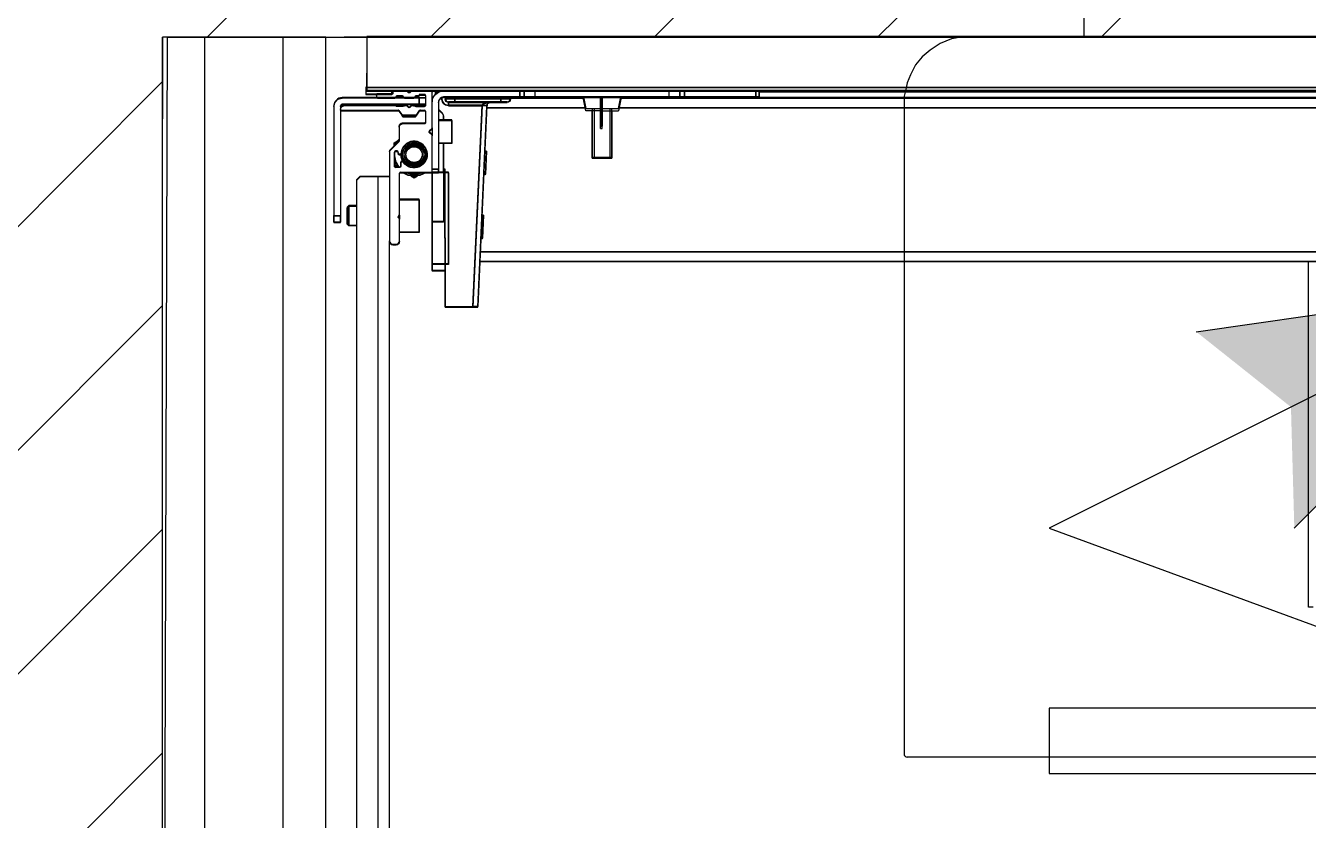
# Model space of a CAD drawing. Header units: centimetres. Extents: x 2811 to 13089, y 820 to 6224.
# Drawn here: x 11072.21 to 11111.44, y 3091.2 to 3115.48 of the extents above; entities that cross this region are included whole.
import ezdxf

# ---------------------------------------------------------------- set-up
doc = ezdxf.new("R2010")
doc.units = ezdxf.units.CM
doc.linetypes.add('VW-01', pattern=[0.41656, 0.20828, -0.20828])
for name, color, linetype in [('B Aménagement intérieur', 252, 'Continuous'), ('B Faux plafonds', 252, 'Continuous'), ('B Faux plafonds_Hatch', 252, 'Continuous'), ('B Général', 252, 'Continuous'), ('C ANNOTATIONS-prestations', 252, 'Continuous'), ('D SURFACES-shab', 252, 'Continuous'), ('F REMPLISSAGE-vert clair', 252, 'Continuous'), ('F REMPLISSAGE-vert foncé', 252, 'Continuous'), ('MTI900_Alu', 252, 'Continuous'), ('prlm-CHAUFF', 4, 'Continuous')]:
    doc.layers.add(name, color=color, linetype=linetype)
doc.layers.add('prlm-ELEC-CFO', color=1, linetype='Continuous', lineweight=25)
doc.layers.get('prlm-CHAUFF').off()
pattern_1 = [(45, (0, 0.2205), (-3.5277778, 3.3072917), [])]

# ---------------------------------------------------------------- blocks, each defined once
blk = doc.blocks.new('G 100_80')
at = {"layer": 'B Général', "linetype": 'Continuous'}
blk.add_line((48.52, 43.75), (48.52, -43.75), dxfattribs=at)
at = {"layer": 'B Général', "linetype": 'Continuous', "flags": 128}
blk.add_lwpolyline([(9.5, -45), (9.5, 45), (48.52, 45), (48.52, -45)], close=True, dxfattribs=at)
at = {"layer": 'C ANNOTATIONS-prestations'}
for p, q in [((43.05, 44.75), (42.85, 44.75)), ((42.85, 44.75), (42.85, 44.55)), ((46.4, 44.75), (43.05, 44.75)), ((43.05, 44.55), (43.05, 44.75)), ((42.75, 44.3), (42.8, 44.35)), ((42.8, 44.35), (43.3, 44.35)), ((42.85, 44.55), (43.05, 44.55)), ((46.4, 44.55), (43.05, 44.55)), ((43.3, 44.35), (43.35, 44.3)), ((46.27, 44.52), (46.27, 42.791)), ((46.32, 44.55), (46.3, 44.55)), ((46.42, 42.855), (46.42, 44.45)), ((46.45, 42.15), (46.45, 44.5)), ((46.65, 42.15), (46.65, 44.5)), ((13.65, 44.05), (44.15, 44.05)), ((43.35, 44.3), (42.75, 44.3)), ((42.75, 44.05), (42.75, 44.3)), ((43.35, 44.3), (43.35, 44.05)), ((44.15, 44.05), (44.25, 43.95)), ((44.25, 43.4), (44.25, 43.95)), ((46.97, 43.78), (46.77, 43.78)), ((46.77, 43.78), (46.77, 42.98)), ((46.87, 43.75), (46.87, -43.75)), ((46.97, 43.75), (46.87, 43.75)), ((46.97, 43.75), (46.97, 43.78)), ((46.97, -43.75), (46.97, 43.75)), ((46.97, 43.75), (47.42, 43.75)), ((48.52, 43.75), (47.42, 43.75)), ((13.55, 43.4), (44.25, 43.4)), ((44.25, 43.05), (44.25, 43.4)), ((46.65, 43.42), (46.65, 42.885)), ((46.74, 43.45), (46.68, 43.45)), ((46.77, 42.98), (46.77, 43.42)), ((15.5, 43.05), (42.27, 43.05)), ((42.17, 42.95), (42.17, 42.85)), ((45.028, 43.05), (42.27, 43.05)), ((42.979, 42.759), (42.999, 42.779)), ((43.041, 42.779), (43.061, 42.759)), ((44.566, 42.9), (44.54, 42.854)), ((44.54, 42.74), (44.54, 42.87)), ((44.57, 42.9), (44.99, 42.9)), ((44.99, 42.79), (44.95, 42.79)), ((45.02, 42.87), (45.02, 42.82)), ((45.321, 42.769), (45.049, 43.041)), ((45.27, 42.906), (45.184, 42.906)), ((45.328, 42.806), (45.27, 42.906)), ((46.257, 42.766), (46.133, 42.679)), ((46.4, 42.653), (46.4, 42.827)), ((46.7, 42.826), (46.7, 42.654)), ((46.77, 42.98), (46.87, 42.98)), ((46.84, 42.95), (46.8, 42.95)), ((42.27, 42.75), (42.958, 42.75)), ((42.55, 42.15), (42.55, 42.75)), ((43.082, 42.75), (42.958, 42.75)), ((43.082, 42.75), (44.34, 42.75)), ((43.55, 42.75), (43.55, 42.15)), ((44.278, 42.4), (44.22, 42.3)), ((44.37, 42.72), (44.37, 41.78)), ((44.68, 42.71), (44.57, 42.71)), ((44.71, 42.657), (44.71, 42.68)), ((44.92, 42.76), (44.92, 42.729)), ((45.77, 42.76), (45.342, 42.76)), ((45.87, 41.98), (45.87, 42.66)), ((46.07, 42.63), (46.09, 42.65)), ((46.07, 42.27), (46.07, 42.63)), ((46.07, 42.607), (46.12, 42.607)), ((46.09, 42.25), (46.09, 42.65)), ((46.09, 42.65), (46.12, 42.65)), ((46.12, 42.654), (46.12, 42.246)), ((46.371, 42.471), (46.42, 42.521)), ((46.42, 42.379), (46.371, 42.429)), ((46.4, 42.65), (46.45, 42.65)), ((46.4, 42.607), (46.45, 42.607)), ((46.42, 42.521), (46.42, 42.625)), ((46.42, 42.28), (46.42, 42.379)), ((46.65, 42.595), (46.65, 42.31)), ((46.661, 42.651), (46.7, 42.69)), ((46.661, 42.618), (46.661, 42.651)), ((46.821, 42.471), (46.87, 42.521)), ((46.87, 42.379), (46.821, 42.429)), ((46.835, 42.414), (46.835, 42.486)), ((43.55, 42.15), (42.55, 42.15)), ((44.22, 42.3), (44.278, 42.2)), ((46.07, 42.293), (46.12, 42.293)), ((46.09, 42.25), (46.07, 42.27)), ((46.12, 42.25), (46.09, 42.25)), ((46.133, 42.221), (46.257, 42.134)), ((46.27, 42.109), (46.27, 41.98)), ((46.4, 42.293), (46.45, 42.293)), ((46.4, 42.252), (46.4, 41.98)), ((46.45, 42.25), (46.4, 42.25)), ((46.65, 42.15), (46.45, 42.15)), ((46.45, 42.15), (46.45, 41.95)), ((46.65, 41.95), (46.65, 42.15)), ((46.661, 42.25), (46.661, 42.287)), ((46.7, 42.21), (46.661, 42.25)), ((46.7, 42.251), (46.7, 42.15)), ((46.7, 42.15), (46.72, 42.15)), ((46.75, 42.12), (46.75, 41.98)), ((41.57, 41.75), (41.37, 41.75)), ((41.37, 41.354), (41.37, 41.75)), ((42.87, 41.75), (41.57, 41.75)), ((41.57, 41.25), (41.57, 41.75)), ((44.37, 41.75), (42.87, 41.75)), ((42.87, 41.4), (42.87, 41.75)), ((44.4, 41.75), (44.37, 41.75)), ((44.37, 41.75), (44.37, 41.55)), ((44.4, 41.75), (45.508, 41.75)), ((44.47, 41.55), (44.47, 41.75)), ((45.114, 41.95), (44.726, 41.95)), ((45.732, 41.75), (45.508, 41.75)), ((45.529, 41.759), (45.599, 41.829)), ((45.641, 41.829), (45.711, 41.759)), ((45.732, 41.75), (46.84, 41.75)), ((46.24, 41.95), (45.9, 41.95)), ((46.72, 41.95), (46.43, 41.95)), ((46.87, 41.65), (46.765, 41.65)), ((46.87, 41.75), (46.84, 41.75)), ((40.27, 41.351), (44.47, 41.36)), ((40.27, 41.351), (40.27, 40.5)), ((44.37, 41.25), (41.57, 41.25)), ((44.37, 41.4), (42.87, 41.4)), ((44.37, 41.4), (44.37, 41.55)), ((44.37, 41.55), (44.47, 41.55)), ((44.37, 41.25), (44.37, 41.4)), ((45.27, 41.4), (44.37, 41.4)), ((46.52, 41.55), (44.47, 41.55)), ((44.47, 41.36), (44.472, 41.4)), ((45.27, 41.15), (45.27, 41.55)), ((45.97, 41.55), (45.97, 41.15)), ((46.067, 41.4), (45.97, 41.4)), ((46.42, 41.25), (46.42, 40.221)), ((46.52, 41.25), (46.42, 41.25)), ((46.52, 41.25), (46.52, 41.05)), ((46.67, 41.35), (46.62, 41.35)), ((46.62, 41.05), (46.62, 41.35)), ((46.67, 39.067), (46.67, 41.4)), ((45.97, 41.15), (45.27, 41.15)), ((46.52, 41.05), (46.52, 39.65)), ((46.52, 41.05), (46.62, 41.05)), ((46.62, 41.05), (46.67, 41.05)), ((46.62, 39.65), (46.62, 41.05)), ((46.42, 40.221), (40.27, 40.5)), ((40.27, 40.5), (40.27, 40.35)), ((40.27, 40.35), (46.413, 40.071)), ((41.65, 2.775), (41.65, 40.287)), ((41.95, 2.775), (41.95, 40.274)), ((42.354, 40.205), (42.357, 40.255)), ((42.354, 40.205), (43.056, 40.173)), ((43.058, 40.223), (43.056, 40.173)), ((44.316, 40.116), (44.319, 40.166)), ((44.316, 40.116), (45.018, 40.084)), ((45.02, 40.134), (45.018, 40.084)), ((46.35, 37.066), (46.35, 40.074)), ((46.413, 40.071), (46.42, 40.221)), ((46.413, 40.071), (46.425, 40.07)), ((46.425, 40.22), (46.42, 40.221)), ((46.52, 39.65), (46.52, 39.45)), ((46.52, 39.65), (46.62, 39.65)), ((46.67, 39.65), (46.62, 39.65)), ((46.62, 39.35), (46.62, 39.65)), ((46.62, 39.35), (46.67, 39.35)), ((46.65, 39.35), (46.65, 37.126)), ((46.87, 39.067), (46.67, 39.067)), ((46.67, 39.067), (46.67, 38.932)), ((46.67, 38.932), (46.67, 38.6)), ((46.67, 38.932), (46.87, 38.932)), ((46.67, 38.6), (46.67, 34.5)), ((46.67, 38.6), (46.87, 38.6)), ((46.27, 37.05), (46.67, 37.13)), ((46.27, 36.6), (46.27, 37.05)), ((44.82, 36.85), (44.82, 36.25)), ((44.82, 36.85), (46.27, 36.85)), ((46.27, 36.789), (44.82, 36.789)), ((45.725, 36.6), (45.725, 36.55)), ((45.725, 36.6), (45.861, 36.6)), ((45.725, 36.55), (45.861, 36.55)), ((45.861, 36.6), (45.861, 36.55)), ((45.861, 36.6), (46.67, 36.6)), ((45.861, 36.55), (46.67, 36.55)), ((46.27, 36.55), (46.27, 36.05)), ((46.27, 36.311), (44.82, 36.311)), ((46.27, 36.25), (44.82, 36.25)), ((46.67, 35.97), (46.27, 36.05)), ((46.35, 2.6), (46.35, 36.034)), ((46.65, 35.974), (46.65, 2.5)), ((46.67, 34.5), (46.87, 34.5)), ((46.67, 34.5), (46.67, 34.168)), ((46.87, 34.168), (46.67, 34.168)), ((46.67, 34.168), (46.67, 34.033)), ((46.67, 31.85), (46.67, 34.033)), ((46.67, 34.033), (46.87, 34.033)), ((46.67, 31.85), (46.67, 31.75)), ((46.87, 31.85), (46.67, 31.85)), ((46.67, 31.75), (46.87, 31.75)), ((46.85, 31.75), (46.85, 2.433)), ((31.1, 14.95), (41.65, 14.95)), ((31.1, 14.8), (31.1, 14.95))]:
    blk.add_line(p, q, dxfattribs=at)
at = {"layer": 'C ANNOTATIONS-prestations', "flags": 128}
for points in [[(46.4, 44.75, -0.198912), (46.577, 44.677, -0.198912), (46.65, 44.5)], [(46.27, 44.52, -0.198912), (46.279, 44.541, -0.198912), (46.3, 44.55)], [(46.32, 44.55, -0.198912), (46.391, 44.521, -0.198912), (46.42, 44.45)], [(46.4, 44.55, -0.198912), (46.435, 44.535, -0.198912), (46.45, 44.5)], [(46.65, 43.42, -0.198912), (46.659, 43.441, -0.198912), (46.68, 43.45)], [(46.74, 43.45, -0.198912), (46.761, 43.441, -0.198912), (46.77, 43.42)], [(42.17, 42.95, -0.198912), (42.199, 43.021, -0.198912), (42.27, 43.05)], [(42.27, 42.75, -0.198912), (42.199, 42.779, -0.198912), (42.17, 42.85)], [(42.999, 42.779, -0.198912), (43.02, 42.788, -0.198912), (43.041, 42.779)], [(44.54, 42.87, -0.198912), (44.549, 42.891, -0.198912), (44.57, 42.9)], [(44.54, 42.764, -0.104675), (44.761, 42.879, -0.104675), (45.009, 42.893)], [(44.54, 42.827, -0.02871), (44.603, 42.867, -0.02871), (44.67, 42.9)], [(44.92, 42.76, -0.198912), (44.929, 42.781, -0.198912), (44.95, 42.79)], [(44.99, 42.9, -0.198912), (45.011, 42.891, -0.198912), (45.02, 42.87)], [(45.02, 42.82, -0.198912), (45.011, 42.799, -0.198912), (44.99, 42.79)], [(45.028, 43.05, -0.098491), (45.039, 43.048, -0.098491), (45.049, 43.041)], [(45.207, 42.883, -0.041018), (45.298, 42.829, -0.041018), (45.379, 42.76)], [(45.342, 42.76, -0.098491), (45.331, 42.762, -0.098491), (45.321, 42.769)], [(46.27, 42.791, -0.120588), (46.267, 42.777, -0.120588), (46.257, 42.766)], [(46.4, 42.827, -0.155096), (46.406, 42.844, -0.155096), (46.42, 42.855)], [(46.675, 42.855, -0.17724), (46.657, 42.866, -0.17724), (46.65, 42.885)], [(46.675, 42.855, -0.17724), (46.693, 42.845, -0.17724), (46.7, 42.826)], [(46.8, 42.95, -0.198912), (46.779, 42.959, -0.198912), (46.77, 42.98)], [(46.84, 42.95, -0.198912), (46.861, 42.941, -0.198912), (46.87, 42.92)], [(42.979, 42.759, -0.098491), (42.969, 42.752, -0.098491), (42.958, 42.75)], [(43.082, 42.75, -0.098491), (43.071, 42.752, -0.098491), (43.061, 42.759)], [(44.37, 41.954, -0.14145), (44.27, 42.3, -0.14145), (44.37, 42.646)], [(44.37, 42.06, -0.103148), (44.32, 42.3, -0.103148), (44.37, 42.54)], [(44.34, 42.75, -0.198912), (44.361, 42.741, -0.198912), (44.37, 42.72)], [(44.948, 42.699, -0.366532), (45.318, 42.338, -0.366532), (45.023, 41.914, -0.366532), (44.556, 42.135, -0.366532), (44.697, 42.632)], [(44.57, 42.71, -0.198912), (44.549, 42.719, -0.198912), (44.54, 42.74)], [(44.68, 42.71, -0.198912), (44.701, 42.701, -0.198912), (44.71, 42.68)], [(44.697, 42.632, -0.082935), (44.817, 42.687, -0.082935), (44.948, 42.699)], [(44.71, 42.657, -0.122946), (44.706, 42.643, -0.122946), (44.697, 42.632)], [(44.948, 42.699, -0.189855), (44.928, 42.709, -0.189855), (44.92, 42.729)], [(45.77, 42.76, -0.198912), (45.841, 42.731, -0.198912), (45.87, 42.66)], [(46.12, 42.654, -0.120588), (46.123, 42.668, -0.120588), (46.133, 42.679)], [(46.371, 42.429, -0.198912), (46.362, 42.45, -0.198912), (46.371, 42.471)], [(46.42, 42.625, -0.155096), (46.406, 42.636, -0.155096), (46.4, 42.653)], [(46.661, 42.651, -0.013224), (46.655, 42.65, -0.013224), (46.65, 42.65)], [(46.65, 42.595, -0.17724), (46.657, 42.614, -0.17724), (46.675, 42.625)], [(46.7, 42.654, -0.17724), (46.693, 42.635, -0.17724), (46.675, 42.625)], [(46.821, 42.429, -0.198912), (46.812, 42.45, -0.198912), (46.821, 42.471)], [(45.9, 41.95, -0.198912), (45.879, 41.959, -0.198912), (45.87, 41.98)], [(46.133, 42.221, -0.120588), (46.123, 42.232, -0.120588), (46.12, 42.246)], [(46.27, 41.98, -0.198912), (46.261, 41.959, -0.198912), (46.24, 41.95)], [(46.257, 42.134, -0.120588), (46.267, 42.123, -0.120588), (46.27, 42.109)], [(46.4, 42.252, -0.155096), (46.406, 42.269, -0.155096), (46.42, 42.28)], [(46.43, 41.95, -0.198912), (46.409, 41.959, -0.198912), (46.4, 41.98)], [(46.675, 42.28, -0.17724), (46.657, 42.291, -0.17724), (46.65, 42.31)], [(46.65, 42.25, -0.013224), (46.655, 42.25, -0.013224), (46.661, 42.25)], [(46.675, 42.28, -0.17724), (46.693, 42.27, -0.17724), (46.7, 42.251)], [(46.72, 42.15, -0.198912), (46.741, 42.141, -0.198912), (46.75, 42.12)], [(46.75, 41.98, -0.198912), (46.741, 41.959, -0.198912), (46.72, 41.95)], [(44.4, 41.75, -0.198912), (44.379, 41.759, -0.198912), (44.37, 41.78)], [(45.529, 41.759, -0.098491), (45.519, 41.752, -0.098491), (45.508, 41.75)], [(45.599, 41.829, -0.198912), (45.62, 41.838, -0.198912), (45.641, 41.829)], [(45.732, 41.75, -0.098491), (45.721, 41.752, -0.098491), (45.711, 41.759)], [(46.52, 41.75, -0.198912), (46.767, 41.648, -0.198912), (46.87, 41.4)], [(46.87, 41.78, -0.198912), (46.861, 41.759, -0.198912), (46.84, 41.75)], [(46.22, 41.472, -0.109774), (46.151, 41.419, -0.109774), (46.067, 41.4)], [(46.22, 41.472, -0.028434), (46.259, 41.513, -0.028434), (46.302, 41.55)], [(46.42, 41.25, -0.227222), (46.495, 41.406, -0.227222), (46.663, 41.445)], [(46.52, 41.55, -0.198912), (46.626, 41.506, -0.198912), (46.67, 41.4)], [(46.52, 41.25, -0.198912), (46.549, 41.321, -0.198912), (46.62, 41.35)], [(46.425, 40.07, -0.193016), (46.492, 40.04, -0.193016), (46.52, 39.97)], [(46.62, 39.35, -0.198912), (46.549, 39.379, -0.198912), (46.52, 39.45)]]:
    blk.add_lwpolyline(points, format="xyb", dxfattribs=at)
at = {"layer": 'C ANNOTATIONS-prestations'}
for radius in [0.35, 0.3, 0.25]:
    blk.add_circle((44.92, 42.3), radius, dxfattribs=at)
for points, knots in [([(46.425, 40.07), (46.424, 40.07), (46.424, 40.071), (46.424, 40.072), (46.423, 40.074), (46.422, 40.083), (46.422, 40.103), (46.422, 40.13), (46.423, 40.182), (46.424, 40.218), (46.424, 40.219), (46.425, 40.22)], [0, 0, 0, 1, 2, 3, 4, 5, 6, 7, 8, 8, 9, 9, 9]), ([(46.425, 40.22), (46.425, 40.22), (46.437, 40.218), (46.454, 40.206), (46.467, 40.191), (46.48, 40.171), (46.491, 40.146), (46.501, 40.117), (46.513, 40.068), (46.52, 40.004), (46.52, 39.975), (46.52, 39.972), (46.52, 39.97)], [0, 0, 0, 1, 2, 3, 4, 5, 6, 7, 8, 9, 9, 10, 10, 10])]:
    blk.add_open_spline(points, degree=2, knots=knots, dxfattribs=at)
blk = doc.blocks.new('B 60.MTI900_Alu_390')
at = {"layer": 'MTI900_Alu', "color": 1, "linetype": 'Continuous'}
for p, q in [((4.34, -0.405), (4.34, -3.475)), ((4.405, -0.415), (4.405, -3.465)), ((4.305, -0.6), (4.305, -3.277)), ((4.0071, -3.6913), (4.035, -3.077)), ((4.05, -3.077), (4.0221, -3.692)), ((4.035, -3.077), (4.05, -3.077)), ((4.1351, -3.077), (4.05, -3.077)), ((4.136, -3.497), (4.1351, -3.077)), ((4.0287, -3.215), (-0.1325, -3.215)), ((4.125, -3.207), (4.125, -3.487)), ((4.125, -3.207), (4.175, -3.207)), ((4.1353, -3.187), (4.175, -3.187)), ((4.175, -3.187), (4.175, -3.207)), ((4.175, -3.207), (4.175, -3.337)), ((4.0274, -3.245), (-0.1325, -3.245)), ((4.0173, -3.3556), (4.0205, -3.2854)), ((4.0255, -3.2857), (4.0205, -3.2854)), ((4.275, -3.277), (4.275, -3.3458)), ((4.295, -3.267), (4.285, -3.267)), ((4.305, -3.5528), (4.305, -3.277)), ((4.215, -3.305), (4.215, -3.405)), ((4.275, -3.305), (4.215, -3.305)), ((4.43, -3.325), (4.405, -3.325)), ((4.43, -3.325), (4.43, -3.385)), ((4.435, -3.33), (4.43, -3.325)), ((4.435, -3.38), (4.435, -3.33)), ((4.0173, -3.3556), (4.0223, -3.3558)), ((4.14, -3.337), (4.175, -3.337)), ((4.14, -3.487), (4.14, -3.337)), ((4.175, -3.337), (4.175, -3.487)), ((4.275, -3.3458), (4.275, -3.3582)), ((4.275, -3.3582), (4.275, -3.484)), ((4.2759, -3.3479), (4.2779, -3.3499)), ((4.2779, -3.3541), (4.2759, -3.3561)), ((4.455, -3.355), (4.455, -3.335)), ((4.455, -3.335), (4.475, -3.335)), ((4.455, -3.69), (4.455, -3.355)), ((4.475, -3.355), (4.455, -3.355)), ((4.475, -3.335), (4.475, -3.355)), ((4.475, -3.69), (4.475, -3.355)), ((4.215, -3.405), (4.275, -3.405)), ((4.405, -3.385), (4.43, -3.385)), ((4.43, -3.385), (4.435, -3.38)), ((4.0084, -3.5518), (4.0116, -3.4816)), ((4.0166, -3.4819), (4.0116, -3.4816)), ((4.125, -3.487), (4.14, -3.487)), ((4.14, -3.487), (4.155, -3.487)), ((4.14, -3.487), (4.14, -3.577)), ((4.155, -3.487), (4.175, -3.487)), ((4.155, -3.497), (4.155, -3.487)), ((4.175, -3.487), (4.175, -3.49)), ((4.175, -3.49), (4.175, -3.6008)), ((4.272, -3.487), (4.178, -3.487)), ((4.22, -3.4778), (4.23, -3.472)), ((4.23, -3.472), (4.24, -3.4778)), ((4.34, -3.475), (4.305, -3.475)), ((4.395, -3.475), (4.34, -3.475)), ((4.395, -3.475), (4.405, -3.465)), ((4.14, -3.4972), (4.136, -3.497)), ((4.155, -3.702), (4.155, -3.497)), ((4.175, -3.497), (4.155, -3.497)), ((4.195, -3.5614), (4.195, -3.5226)), ((4.268, -3.521), (4.2657, -3.521)), ((4.271, -3.507), (4.271, -3.518)), ((4.287, -3.504), (4.274, -3.504)), ((4.2854, -3.504), (4.29, -3.5066)), ((4.29, -3.549), (4.29, -3.507)), ((3.625, -3.532), (3.685, -3.532)), ((3.625, -3.532), (3.625, -3.682)), ((3.6311, -3.682), (3.6311, -3.532)), ((3.6789, -3.682), (3.6789, -3.532)), ((3.685, -3.682), (3.685, -3.532)), ((4.0084, -3.5518), (4.0134, -3.552)), ((4.2729, -3.542), (4.276, -3.542)), ((4.2769, -3.5821), (4.3041, -3.5549)), ((4.279, -3.545), (4.279, -3.549)), ((4.282, -3.552), (4.287, -3.552)), ((4.2906, -3.5684), (4.2906, -3.577)), ((4.115, -3.577), (4.115, -3.647)), ((4.155, -3.577), (4.115, -3.577)), ((4.175, -3.6232), (4.175, -3.6008)), ((4.1759, -3.6029), (4.1829, -3.6099)), ((4.276, -3.627), (4.276, -3.5842)), ((4.2906, -3.577), (4.2806, -3.5828)), ((3.655, -3.6411), (3.655, -3.6275)), ((3.66, -3.6275), (3.655, -3.6275)), ((3.655, -3.717), (3.655, -3.6411)), ((3.66, -3.6411), (3.655, -3.6411)), ((3.66, -3.6411), (3.66, -3.6275)), ((3.66, -3.717), (3.66, -3.6411)), ((4.115, -3.647), (4.155, -3.647)), ((4.14, -3.647), (4.14, -3.6567)), ((4.175, -3.6232), (4.175, -3.734)), ((4.1829, -3.6141), (4.1759, -3.6211)), ((4.195, -3.674), (4.195, -3.64)), ((4.198, -3.637), (4.266, -3.637)), ((3.6044, -3.685), (-0.15, -3.685)), ((3.605, -3.682), (3.598, -3.717)), ((3.655, -3.682), (3.605, -3.682)), ((3.705, -3.682), (3.66, -3.682)), ((3.712, -3.717), (3.705, -3.682)), ((4.0074, -3.685), (3.7056, -3.685)), ((4.2109, -3.677), (4.198, -3.677)), ((4.2221, -3.6633), (4.2134, -3.6757)), ((4.2654, -3.662), (4.2246, -3.662)), ((4.227, -3.657), (4.225, -3.659)), ((4.265, -3.659), (4.225, -3.659)), ((4.225, -3.659), (4.225, -3.662)), ((4.263, -3.657), (4.227, -3.657)), ((4.2293, -3.657), (4.2293, -3.662)), ((4.2429, -3.6871), (4.2388, -3.6911)), ((4.2512, -3.6911), (4.2471, -3.6871)), ((4.2607, -3.657), (4.2607, -3.662)), ((4.265, -3.659), (4.263, -3.657)), ((4.265, -3.662), (4.265, -3.659)), ((4.2766, -3.6757), (4.2679, -3.6633)), ((4.452, -3.677), (4.2791, -3.677)), ((4.455, -3.682), (4.455, -3.68)), ((-0.16, -3.715), (3.5984, -3.715)), ((3.175, -3.717), (3.185, -3.717)), ((3.175, -3.737), (3.175, -3.717)), ((3.185, -3.717), (3.4033, -3.717)), ((3.185, -3.717), (3.185, -3.737)), ((3.4033, -3.737), (3.4033, -3.717)), ((3.4033, -3.717), (3.4168, -3.717)), ((3.4168, -3.717), (3.45, -3.717)), ((3.4168, -3.717), (3.4168, -3.737)), ((3.45, -3.717), (3.86, -3.717)), ((3.45, -3.717), (3.45, -3.737)), ((3.7116, -3.715), (3.935, -3.715)), ((3.86, -3.717), (3.8932, -3.717)), ((3.86, -3.717), (3.86, -3.737)), ((3.8932, -3.717), (3.9067, -3.717)), ((3.8932, -3.737), (3.8932, -3.717)), ((3.9067, -3.717), (4.14, -3.717)), ((3.9067, -3.717), (3.9067, -3.737)), ((3.935, -3.717), (3.935, -3.712)), ((3.965, -3.712), (3.935, -3.712)), ((3.945, -3.702), (3.965, -3.702)), ((3.965, -3.702), (4.105, -3.702)), ((3.965, -3.712), (3.965, -3.702)), ((3.965, -3.712), (3.965, -3.717)), ((4.105, -3.712), (3.965, -3.712)), ((4.007, -3.6925), (4.0071, -3.6913)), ((4.0071, -3.6913), (4.0221, -3.692)), ((4.0221, -3.692), (4.022, -3.6925)), ((4.0221, -3.692), (4.125, -3.692)), ((4.105, -3.702), (4.125, -3.702)), ((4.105, -3.712), (4.105, -3.702)), ((4.105, -3.717), (4.105, -3.712)), ((4.135, -3.712), (4.105, -3.712)), ((4.125, -3.692), (4.125, -3.702)), ((4.135, -3.712), (4.135, -3.717)), ((4.165, -3.7265), (4.165, -3.737)), ((4.195, -3.722), (4.195, -3.693)), ((4.195, -3.695), (4.215, -3.695)), ((4.215, -3.715), (4.195, -3.715)), ((4.198, -3.69), (4.2252, -3.69)), ((4.198, -3.725), (4.212, -3.725)), ((4.215, -3.695), (4.45, -3.695)), ((4.215, -3.695), (4.215, -3.715)), ((4.215, -3.715), (4.45, -3.715)), ((4.215, -3.72), (4.2251, -3.72)), ((4.215, -3.722), (4.215, -3.72)), ((4.2249, -3.7161), (4.221, -3.72)), ((4.2287, -3.7161), (4.2249, -3.7161)), ((4.225, -3.69), (4.225, -3.695)), ((4.228, -3.692), (4.2367, -3.692)), ((4.2293, -3.69), (4.2293, -3.695)), ((4.2595, -3.715), (4.231, -3.715)), ((4.2533, -3.692), (4.2625, -3.692)), ((4.2607, -3.69), (4.2607, -3.695)), ((4.2651, -3.7161), (4.2618, -3.7161)), ((4.265, -3.695), (4.265, -3.69)), ((4.269, -3.72), (4.2651, -3.7161)), ((4.2827, -3.69), (4.2653, -3.69)), ((4.2654, -3.72), (4.2826, -3.72)), ((4.2855, -3.692), (4.445, -3.692)), ((4.342, -3.715), (4.2885, -3.715)), ((4.345, -3.724), (4.345, -3.718)), ((-4.375, -3.737), (4.375, -3.737)), ((4.375, -3.747), (-4.375, -3.747)), ((-0.1667, -3.735), (3.175, -3.735)), ((4.175, -3.734), (4.175, -3.737)), ((4.2429, -3.7321), (4.2379, -3.737)), ((4.2486, -3.7335), (4.2414, -3.7335)), ((4.2521, -3.737), (4.2471, -3.7321)), ((4.295, -3.734), (4.295, -3.73)), ((4.298, -3.727), (4.342, -3.727)), ((4.378, -3.727), (4.298, -3.727)), ((4.298, -3.727), (4.298, -3.737)), ((4.375, -3.737), (4.375, -3.747)), ((4.375, -3.747), (4.378, -3.747)), ((4.375, -3.792), (4.375, -3.747)), ((4.378, -3.747), (4.378, -3.727)), ((4.375, -3.902), (4.375, -3.792)), ((-4.375, -3.902), (4.375, -3.902))]:
    blk.add_line(p, q, dxfattribs=at)
for radius in [0.035, 0.03, 0.025]:
    blk.add_circle((4.23, -3.542), radius, dxfattribs=at)
for centre, radius, start, end in [((4.285, -3.277), 0.01, 90, 180), ((4.295, -3.277), 0.01, 0, 90), ((4.278, -3.3458), 0.003, 180, 225), ((4.278, -3.3582), 0.003, 135, 180), ((4.2758, -3.352), 0.003, 315, 45), ((4.178, -3.49), 0.003, 90, 180), ((4.23, -3.542), 0.065, 57.7958, 122.2042), ((4.23, -3.542), 0.06, 66.4435, 113.5565), ((4.272, -3.484), 0.003, 270, 0), ((4.23, -3.542), 0.04, 33.9272, 355.9994), ((4.2657, -3.518), 0.003, 213.9272, 270), ((4.23, -3.542), 0.04, 0, 33.9272), ((4.268, -3.518), 0.003, 270, 0), ((4.274, -3.507), 0.003, 90, 180), ((4.23, -3.542), 0.06, 0, 39.2965), ((4.23, -3.542), 0.065, 22.6199, 35.7758), ((4.287, -3.507), 0.003, 0, 90), ((4.2729, -3.545), 0.003, 90, 175.9994), ((4.23, -3.542), 0.04, 355.9994, 0), ((4.276, -3.545), 0.003, 0, 90), ((4.282, -3.549), 0.003, 180, 270), ((4.287, -3.549), 0.003, 270, 0), ((4.23, -3.542), 0.06, 351.491, 0), ((4.302, -3.5528), 0.003, 315, 0), ((4.178, -3.6008), 0.003, 180, 225), ((4.23, -3.542), 0.065, 315.0475, 333.838), ((4.279, -3.5842), 0.003, 135, 180), ((4.178, -3.6232), 0.003, 135, 180), ((4.1808, -3.612), 0.003, 315, 45), ((4.198, -3.64), 0.003, 90, 180), ((4.266, -3.627), 0.01, 270, 0), ((4.16, -3.6567), 0.02, 180, 230.1159), ((4.1151, -3.7104), 0.05, 37.0861, 50.1159), ((4.198, -3.674), 0.003, 180, 270), ((4.2109, -3.674), 0.003, 270, 325.008), ((4.2246, -3.665), 0.003, 90, 145.008), ((4.245, -3.6892), 0.003, 45, 135), ((4.2654, -3.665), 0.003, 34.992, 90), ((4.2791, -3.674), 0.003, 214.992, 270), ((4.445, -3.682), 0.01, 270, 0), ((4.452, -3.68), 0.003, 0, 90), ((3.945, -3.712), 0.01, 90, 180), ((3.997, -3.692), 0.01, 270, 357.3974), ((4.125, -3.712), 0.02, 347.588, 90), ((4.125, -3.712), 0.01, 0, 90), ((4.14, -3.702), 0.035, 270, 0), ((4.14, -3.702), 0.015, 270, 0), ((4.198, -3.693), 0.003, 90, 180), ((4.198, -3.722), 0.003, 180, 270), ((4.212, -3.722), 0.003, 270, 0), ((4.215, -3.715), 0.01, 353.9388, 0), ((4.2251, -3.717), 0.003, 270, 350.4059), ((4.2252, -3.693), 0.003, 19.4712, 90), ((4.231, -3.718), 0.003, 90, 170.4059), ((4.2367, -3.689), 0.003, 270, 315), ((4.2533, -3.689), 0.003, 225, 270), ((4.2595, -3.718), 0.003, 9.5941, 90), ((4.2653, -3.693), 0.003, 90, 160.5288), ((4.2654, -3.717), 0.003, 189.5941, 270), ((4.275, -3.715), 0.01, 180, 186.0612), ((4.2826, -3.717), 0.003, 270, 350.4059), ((4.2827, -3.693), 0.003, 19.4712, 90), ((4.2885, -3.718), 0.003, 90, 170.4059), ((4.342, -3.718), 0.003, 0, 90), ((4.342, -3.724), 0.003, 270, 0), ((4.45, -3.69), 0.025, 270, 0), ((4.45, -3.69), 0.005, 270, 0), ((4.178, -3.734), 0.003, 180, 270), ((4.245, -3.7342), 0.003, 45, 135), ((4.292, -3.734), 0.003, 270, 0), ((4.298, -3.73), 0.003, 90, 180)]:
    blk.add_arc(centre, radius, start, end, dxfattribs=at)
for centre, major_axis, ratio, start_param, end_param in [((3.997, -3.692), (-0.025, 0), 0.4, 1.570796, 3.096169), ((4.022, -3.6931), (-0.015, 0.0007), 0.045361, -1.568734, 0)]:
    blk.add_ellipse(centre, major_axis=major_axis, ratio=ratio, start_param=start_param, end_param=end_param, dxfattribs=at)
blk = doc.blocks.new('xi.CH')
at = {"layer": 'prlm-ELEC-CFO', "lineweight": 5}
blk.add_hatch(color=0, dxfattribs=at).paths.add_polyline_path([(-3, 6), (-0.103, 3.699), (0, 0), (7.5, 7.5)])
at = {"layer": 'prlm-ELEC-CFO', "color": 0}
for points in [[(-3, 6), (7.5, 7.5), (0, 0)], [(0.955, 4.227), (-7.5, 0), (7.5, -5.5), (-7.5, -5.5), (-7.5, -7.5), (7.5, -7.5)]]:
    blk.add_lwpolyline(points, dxfattribs=at)
blk = doc.blocks.new('200_wc-2')
at = {"layer": 'B Général', "linetype": 'Continuous'}
for p, q in [((-24.9, 0.1), (24.9, 0.1)), ((25, -20.1), (25, 0)), ((19.5, -44.2), (19.5, -21.9))]:
    blk.add_line(p, q, dxfattribs=at)
at = {"layer": 'B Général', "linetype": 'Continuous', "flags": 128}
blk.add_lwpolyline([(-25, -20.1), (-24.9, -20.6), (-24.75, -20.9), (-24.55, -21.2), (-24.3, -21.45), (-23.9, -21.7), (-23.4, -21.85), (-23.15, -21.9), (23.25, -21.9), (23.55, -21.85), (23.9, -21.7), (24.2, -21.5), (24.45, -21.3), (24.65, -21.05), (24.8, -20.75), (24.9, -20.5), (24.95, -20.3), (25, -20.1)], dxfattribs=at)
at = {"layer": 'B Général', "linetype": 'Continuous'}
blk.add_arc((24.9, 0), 0.1, 0, 90, dxfattribs=at)
blk = doc.blocks.new('WC-plan')
at = {"layer": 'B Général', "xscale": -1, "rotation": 180}
blk.add_blockref('200_wc-2', (-32.6, -74.9), dxfattribs=at)

msp = doc.modelspace()

# ---------------------------------------------------------------- hatches: boundary and pattern name
at = {"layer": 'B Faux plafonds_Hatch', "linetype": 'Continuous'}
h = msp.add_hatch(dxfattribs=at)
h.set_pattern_fill('F_P__SOFFITE', color=9, style=0, pattern_type=2)
h.set_pattern_definition(pattern_1)
h.paths.add_polyline_path([(10854.384, 3237.389), (11283.038, 3237.389), (11283.042, 2953.388), (11268.443, 2953.388), (11268.443, 2863.388), (11341.443, 2863.388), (11341.443, 2728.388), (11263.445, 2728.388), (11263.445, 2630.388), (11176.392, 2630.388), (11176.392, 3115.128), (11076.392, 3115.128), (11076.388, 3066.464), (10854.384, 3066.464)])
h = msp.add_hatch(dxfattribs=at)
h.set_pattern_fill('F_P__SOFFITE', color=256, style=0, pattern_type=2)
h.set_pattern_definition(pattern_1)
h.paths.add_polyline_path([(10854.384, 3237.389), (11283.038, 3237.389), (11283.042, 2953.388), (11268.443, 2953.388), (11268.443, 2863.388), (11341.443, 2863.388), (11341.443, 2728.388), (11263.445, 2728.388), (11263.445, 2630.388), (11176.392, 2630.388), (11176.392, 3115.128), (11076.392, 3115.128), (11076.388, 3066.464), (10854.384, 3066.464)])

# ---------------------------------------------------------------- linework, layer by layer
at = {"layer": 'B Faux plafonds', "linetype": 'VW-01', "ltscale": 25.4, "flags": 128}
msp.add_lwpolyline([(10854.384, 3237.389), (11283.038, 3237.389), (11283.042, 2953.388), (11268.443, 2953.388), (11268.443, 2863.388), (11341.443, 2863.388), (11341.443, 2728.388), (11263.445, 2728.388), (11263.445, 2630.388), (11176.392, 2630.388), (11176.392, 3115.128), (11076.392, 3115.128), (11076.388, 3066.464), (10854.384, 3066.464)], close=True, dxfattribs=at)
msp.add_lwpolyline([(10854.384, 3237.389), (11283.038, 3237.389), (11283.042, 2953.388), (11268.443, 2953.388), (11268.443, 2863.388), (11341.443, 2863.388), (11341.443, 2728.388), (11263.445, 2728.388), (11263.445, 2630.388), (11176.392, 2630.388), (11176.392, 3115.128), (11076.392, 3115.128), (11076.388, 3066.464), (10854.384, 3066.464)], close=True, dxfattribs=at)
at = {"layer": 'B Général', "linetype": 'Continuous'}
for p, q in [((11081.392, 3115.128), (11076.392, 3115.128)), ((11076.392, 3076.128), (11076.392, 3115.128)), ((11081.392, 3115.128), (11076.392, 3115.128)), ((11076.392, 3076.128), (11076.392, 3115.128)), ((11081.392, 3076.128), (11081.392, 3115.128)), ((11081.392, 3076.128), (11081.392, 3115.128))]:
    msp.add_line(p, q, dxfattribs=at)
at = {"layer": 'D SURFACES-shab', "flags": 128}
msp.add_lwpolyline([(10854.384, 3237.464), (10854.39, 3066.504), (11076.392, 3066.464), (11076.545, 3115.128), (11176.392, 3115.128), (11176.392, 3078), (11283.042, 3078), (11283.038, 3237.314)], close=True, dxfattribs=at)
msp.add_lwpolyline([(10854.384, 3237.464), (10854.39, 3066.504), (11076.392, 3066.464), (11076.545, 3115.128), (11176.392, 3115.128), (11176.392, 3078), (11283.042, 3078), (11283.038, 3237.314)], close=True, dxfattribs=at)
at = {"layer": 'F REMPLISSAGE-vert clair'}
for p, q in [((11077.692, 3076.128), (11077.692, 3115.128)), ((11077.692, 3076.128), (11077.692, 3115.128)), ((11080.092, 3076.128), (11080.092, 3115.128)), ((11080.092, 3076.128), (11080.092, 3115.128))]:
    msp.add_line(p, q, dxfattribs=at)
at = {"layer": 'F REMPLISSAGE-vert foncé', "linetype": 'Continuous'}
for p, q in [((11076.392, 3076.128), (11076.392, 3115.128)), ((11076.392, 3076.128), (11076.392, 3115.128)), ((11081.392, 3076.128), (11081.392, 3115.128)), ((11081.392, 3076.128), (11081.392, 3115.128))]:
    msp.add_line(p, q, dxfattribs=at)
at = {"layer": 'F REMPLISSAGE-vert foncé'}
for p, q in [((11077.692, 3076.128), (11077.692, 3115.128)), ((11077.692, 3076.128), (11077.692, 3115.128)), ((11080.092, 3076.128), (11080.092, 3115.128)), ((11080.092, 3076.128), (11080.092, 3115.128))]:
    msp.add_line(p, q, dxfattribs=at)
at = {"layer": 'prlm-ELEC-CFO', "lineweight": 13}
msp.add_spline([(11182.899, 3091.851), (11190.376, 3142.928), (11030.388, 3137.619), (10981.309, 3091.599)], degree=3, dxfattribs=at)

# ---------------------------------------------------------------- block references
at = {"layer": 'B Aménagement intérieur', "rotation": 90}
msp.add_blockref('G 100_80', (11126.392, 3066.608), dxfattribs=at)
at = {"layer": 'B Aménagement intérieur', "color": 7, "rotation": 90}
msp.add_blockref('G 100_80', (11126.392, 3066.608), dxfattribs=at)
at = {"layer": 'B Général', "xscale": -1}
msp.add_blockref('WC-plan', (11091.477, 3168.128), dxfattribs=at)
msp.add_blockref('WC-plan', (11091.477, 3168.128), dxfattribs=at)
at = {"layer": 'prlm-CHAUFF', "xscale": 9.999999999999975, "yscale": 9.999999999999975, "zscale": 9.999999999999975, "rotation": 179.9998846602291}
msp.add_blockref('B 60.MTI900_Alu_390', (11126.392, 3076.128), dxfattribs=at)
at = {"layer": 'prlm-ELEC-CFO'}
msp.add_blockref('xi.CH', (11111.013, 3100.125), dxfattribs=at)

doc.saveas('drawing.dxf')
